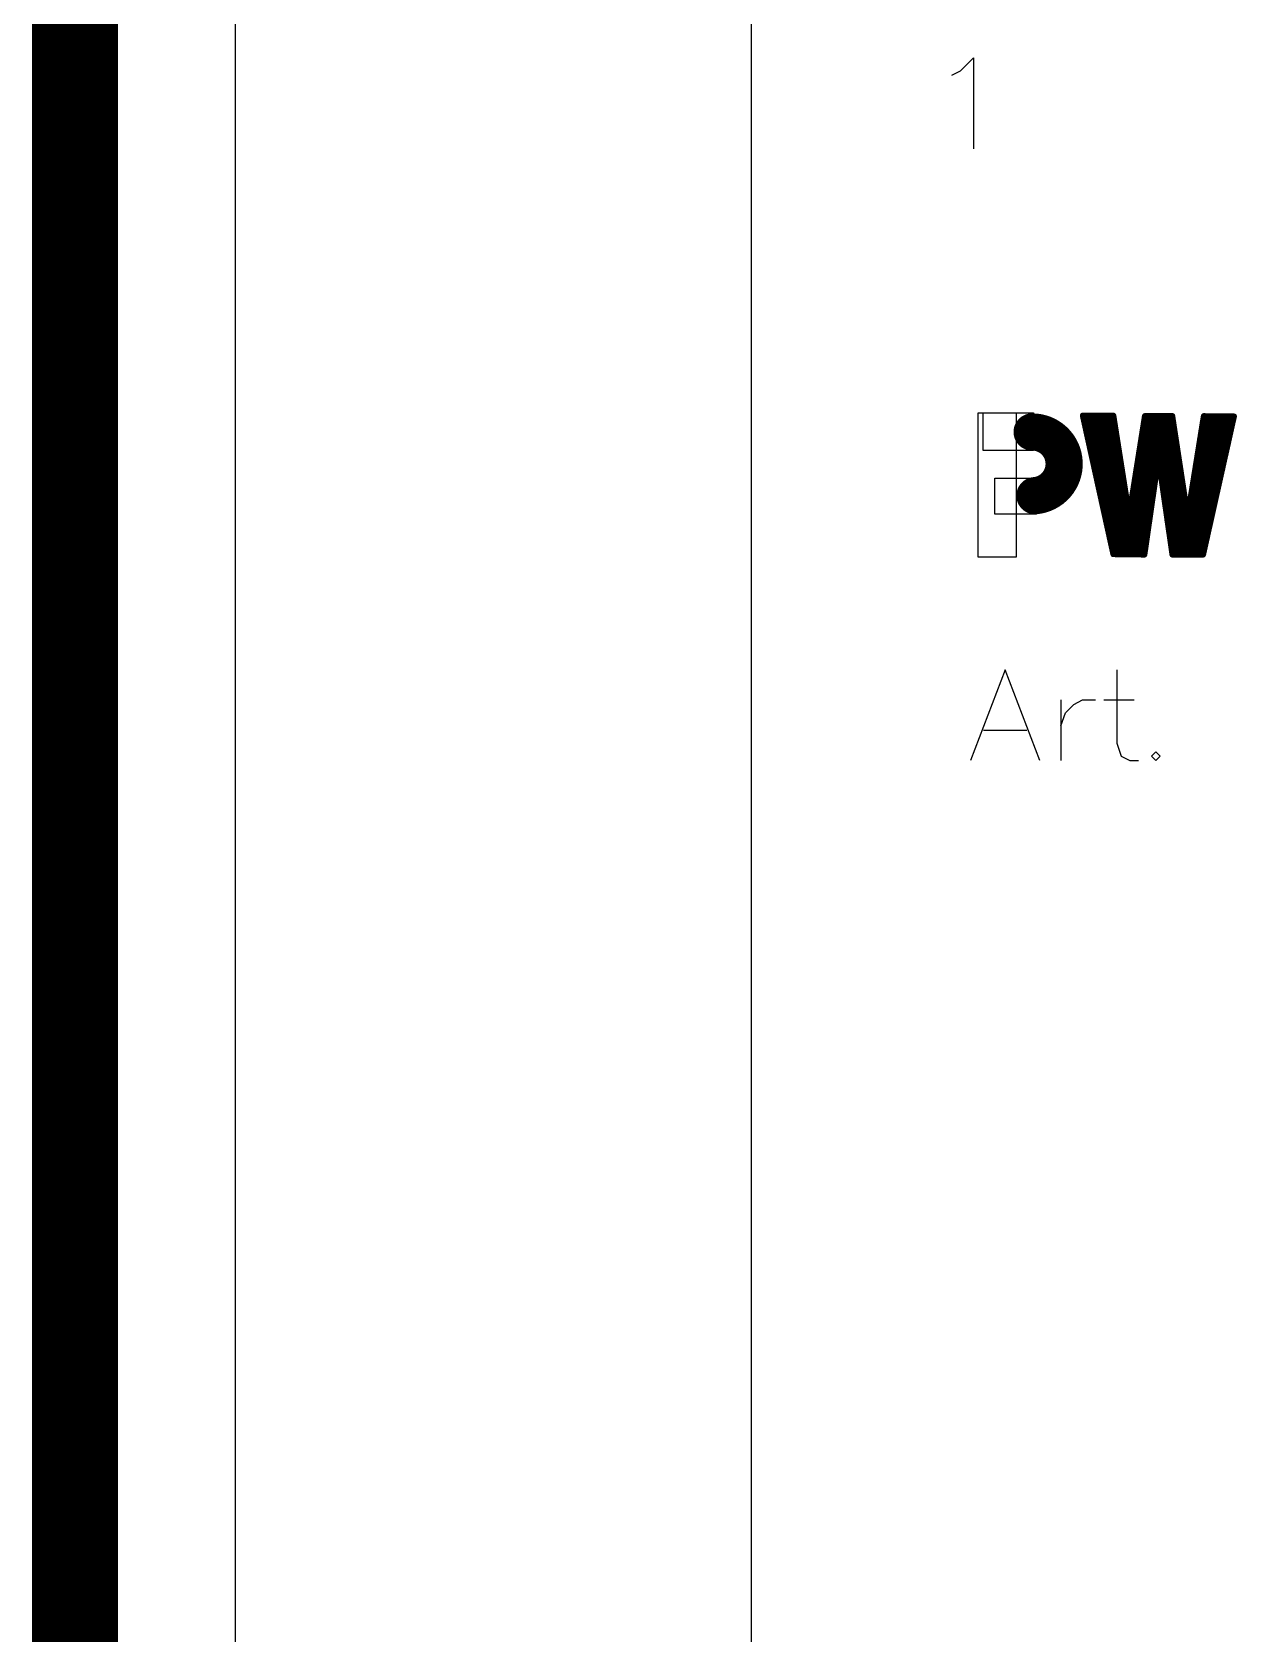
# Model space of a CAD drawing. Header units: millimetres. Extents: x 0 to 400, y 0 to 511.
# Drawn here: x 116.95 to 137.98, y 84.57 to 112.54 of the extents above; entities that cross this region are included whole.
import ezdxf

# ---------------------------------------------------------------- set-up
doc = ezdxf.new("R2010")
doc.units = ezdxf.units.MM
doc.layers.add('TopLayer', color=1, linetype='Continuous')

msp = doc.modelspace()

# ---------------------------------------------------------------- linework, layer by layer
at = {"layer": 'TopLayer'}
for p, q in [((120.5, 16.5), (120.5, 127.625)), ((129.5, 119), (129.5, 16.5)), ((133.151, 111.861), (133.378, 112.088)), ((133.378, 112.088), (133.378, 110.5)), ((133, 111.785), (133.151, 111.861)), ((133.459, 103.375), (133.459, 105.89)), ((133.459, 105.89), (134.124, 105.89)), ((133.55, 105.233), (133.55, 105.89)), ((133.55, 105.89), (134.425, 105.89)), ((134.124, 105.89), (134.124, 103.375)), ((134.425, 105.89), (134.425, 105.233)), ((134.425, 105.233), (133.55, 105.233)), ((133.75, 104.125), (133.75, 104.754)), ((133.75, 104.754), (134.481, 104.754)), ((134.481, 104.754), (134.481, 104.125)), ((134.481, 104.125), (133.75, 104.125)), ((134.124, 103.375), (133.459, 103.375)), ((133.932, 101.408), (133.328, 99.821)), ((134.537, 99.821), (133.932, 101.408)), ((135.882, 101.408), (135.882, 100.123)), ((134.907, 100.879), (134.907, 99.821)), ((134.983, 100.652), (135.134, 100.803)), ((135.134, 100.803), (135.285, 100.879)), ((135.285, 100.879), (135.512, 100.879)), ((135.656, 100.879), (136.185, 100.879)), ((134.907, 100.426), (134.983, 100.652)), ((133.555, 100.35), (134.31, 100.35)), ((135.882, 100.123), (135.958, 99.896)), ((135.958, 99.896), (136.109, 99.821)), ((136.563, 99.972), (136.487, 99.896)), ((136.487, 99.896), (136.563, 99.821)), ((136.638, 99.896), (136.563, 99.972)), ((136.563, 99.821), (136.638, 99.896)), ((136.109, 99.821), (136.26, 99.821))]:
    msp.add_line(p, q, dxfattribs=at)
for points, const_width in [([(117.7, 62.825), (117.7, 129.05)], 1.5), ([(135.286, 105.845), (135.823, 105.845)], 0.1), ([(135.286, 105.845), (135.819, 103.423)], 0.1), ([(135.295, 105.805), (135.829, 105.805)], 0.1), ([(135.311, 105.731), (135.841, 105.731)], 0.1), ([(135.823, 105.845), (136.047, 104.426)], 0.1), ([(136.146, 104.426), (136.37, 105.838)], 0.1), ([(136.353, 105.731), (136.867, 105.731)], 0.1), ([(136.364, 105.805), (136.856, 105.805)], 0.1), ([(136.37, 105.838), (136.851, 105.838)], 0.1), ([(136.851, 105.838), (137.069, 104.411)], 0.1), ([(137.168, 104.411), (137.398, 105.837)], 0.1), ([(137.38, 105.731), (137.906, 105.731)], 0.1), ([(137.389, 103.416), (137.928, 105.831)], 0.1), ([(137.392, 105.805), (137.923, 105.805)], 0.1), ([(137.398, 105.837), (137.928, 105.831)], 0.1), ([(135.328, 105.656), (135.853, 105.656)], 0.1), ([(135.344, 105.581), (135.865, 105.581)], 0.1), ([(135.361, 105.507), (135.876, 105.507)], 0.1), ([(135.377, 105.432), (135.888, 105.432)], 0.1), ([(136.305, 105.432), (136.913, 105.432)], 0.1), ([(136.317, 105.507), (136.901, 105.507)], 0.1), ([(136.329, 105.581), (136.89, 105.581)], 0.1), ([(136.341, 105.656), (136.878, 105.656)], 0.1), ([(137.332, 105.432), (137.839, 105.432)], 0.1), ([(137.344, 105.507), (137.856, 105.507)], 0.1), ([(137.356, 105.581), (137.873, 105.581)], 0.1), ([(137.368, 105.656), (137.889, 105.656)], 0.1), ([(135.393, 105.357), (135.9, 105.357)], 0.1), ([(135.41, 105.283), (135.912, 105.283)], 0.1), ([(135.426, 105.208), (135.923, 105.208)], 0.1), ([(135.443, 105.133), (135.935, 105.133)], 0.1), ([(136.258, 105.133), (136.958, 105.133)], 0.1), ([(136.27, 105.208), (136.947, 105.208)], 0.1), ([(136.281, 105.283), (136.936, 105.283)], 0.1), ([(136.293, 105.357), (136.924, 105.357)], 0.1), ([(137.284, 105.133), (137.773, 105.133)], 0.1), ([(137.296, 105.208), (137.789, 105.208)], 0.1), ([(137.308, 105.283), (137.806, 105.283)], 0.1), ([(137.32, 105.357), (137.823, 105.357)], 0.1), ([(135.459, 105.059), (135.947, 105.059)], 0.1), ([(135.476, 104.984), (135.959, 104.984)], 0.1), ([(135.492, 104.909), (135.971, 104.909)], 0.1), ([(135.508, 104.835), (135.982, 104.835)], 0.1), ([(136.21, 104.835), (137.004, 104.835)], 0.1), ([(136.222, 104.909), (136.993, 104.909)], 0.1), ([(136.234, 104.984), (136.981, 104.984)], 0.1), ([(136.246, 105.059), (136.97, 105.059)], 0.1), ([(137.236, 104.835), (137.706, 104.835)], 0.1), ([(137.248, 104.909), (137.723, 104.909)], 0.1), ([(137.26, 104.984), (137.739, 104.984)], 0.1), ([(137.272, 105.059), (137.756, 105.059)], 0.1), ([(135.525, 104.76), (135.994, 104.76)], 0.1), ([(135.541, 104.685), (136.006, 104.685)], 0.1), ([(135.558, 104.611), (136.018, 104.611)], 0.1), ([(136.175, 104.611), (136.537, 104.611)], 0.1), ([(136.187, 104.685), (136.548, 104.685)], 0.1), ([(136.199, 104.76), (136.56, 104.76)], 0.1), ([(136.365, 103.416), (136.558, 104.751)], 0.1), ([(136.558, 104.751), (136.559, 104.758)], 0.1), ([(136.559, 104.758), (136.577, 104.784)], 0.1), ([(136.577, 104.784), (136.607, 104.794)], 0.1), ([(136.607, 104.794), (136.614, 104.794)], 0.1), ([(136.614, 104.794), (136.643, 104.779)], 0.1), ([(136.643, 104.779), (136.657, 104.751)], 0.1), ([(136.652, 104.76), (137.015, 104.76)], 0.1), ([(136.657, 104.751), (136.85, 103.416)], 0.1), ([(136.666, 104.685), (137.027, 104.685)], 0.1), ([(136.677, 104.611), (137.038, 104.611)], 0.1), ([(137.2, 104.611), (137.656, 104.611)], 0.1), ([(137.212, 104.685), (137.673, 104.685)], 0.1), ([(137.224, 104.76), (137.689, 104.76)], 0.1), ([(135.574, 104.536), (136.029, 104.536)], 0.1), ([(135.59, 104.461), (136.041, 104.461)], 0.1), ([(135.607, 104.387), (136.084, 104.387)], 0.1), ([(135.623, 104.312), (136.494, 104.312)], 0.1), ([(136.047, 104.426), (136.061, 104.398)], 0.1), ([(136.061, 104.398), (136.089, 104.384)], 0.1), ([(136.089, 104.384), (136.096, 104.384)], 0.1), ([(136.096, 104.384), (136.126, 104.394)], 0.1), ([(136.105, 104.387), (136.505, 104.387)], 0.1), ([(136.126, 104.394), (136.144, 104.419)], 0.1), ([(136.144, 104.419), (136.146, 104.426)], 0.1), ([(136.151, 104.461), (136.516, 104.461)], 0.1), ([(136.163, 104.536), (136.526, 104.536)], 0.1), ([(136.688, 104.536), (137.05, 104.536)], 0.1), ([(136.699, 104.461), (137.061, 104.461)], 0.1), ([(136.709, 104.387), (137.081, 104.387)], 0.1), ([(136.72, 104.312), (137.589, 104.312)], 0.1), ([(137.069, 104.411), (137.083, 104.383)], 0.1), ([(137.083, 104.383), (137.111, 104.369)], 0.1), ([(137.111, 104.369), (137.118, 104.369)], 0.1), ([(137.118, 104.369), (137.148, 104.379)], 0.1), ([(137.148, 104.379), (137.166, 104.404)], 0.1), ([(137.154, 104.387), (137.606, 104.387)], 0.1), ([(137.166, 104.404), (137.168, 104.411)], 0.1), ([(137.176, 104.461), (137.623, 104.461)], 0.1), ([(137.188, 104.536), (137.639, 104.536)], 0.1), ([(135.64, 104.237), (136.483, 104.237)], 0.1), ([(135.656, 104.163), (136.472, 104.163)], 0.1), ([(135.673, 104.088), (136.462, 104.088)], 0.1), ([(135.689, 104.013), (136.451, 104.013)], 0.1), ([(136.731, 104.237), (137.573, 104.237)], 0.1), ([(136.742, 104.163), (137.556, 104.163)], 0.1), ([(136.753, 104.088), (137.539, 104.088)], 0.1), ([(136.763, 104.013), (137.523, 104.013)], 0.1), ([(135.705, 103.938), (136.44, 103.938)], 0.1), ([(135.722, 103.864), (136.429, 103.864)], 0.1), ([(135.738, 103.789), (136.418, 103.789)], 0.1), ([(135.755, 103.714), (136.408, 103.714)], 0.1), ([(136.774, 103.938), (137.506, 103.938)], 0.1), ([(136.785, 103.864), (137.489, 103.864)], 0.1), ([(136.796, 103.789), (137.473, 103.789)], 0.1), ([(136.807, 103.714), (137.456, 103.714)], 0.1), ([(135.771, 103.64), (136.397, 103.64)], 0.1), ([(135.787, 103.565), (136.386, 103.565)], 0.1), ([(135.804, 103.49), (136.375, 103.49)], 0.1), ([(136.817, 103.64), (137.439, 103.64)], 0.1), ([(136.828, 103.565), (137.423, 103.565)], 0.1), ([(136.839, 103.49), (137.406, 103.49)], 0.1), ([(135.819, 103.423), (136.365, 103.416)], 0.1), ([(136.85, 103.416), (137.389, 103.416)], 0.1)]:
    msp.add_lwpolyline(points, dxfattribs=dict(at, const_width=const_width))
at = {"layer": 'TopLayer', "const_width": 0.65}
msp.add_lwpolyline([(134.403, 105.558, -0.958958), (134.454, 104.446)], format="xyb", dxfattribs=at)
at = {"layer": 'TopLayer'}
for points, const_width in [([(134.241, 105.558, 1), (134.566, 105.558, 1)], 0.325), ([(135.261, 105.845, 1), (135.311, 105.845, 1)], 0.05), ([(135.261, 105.845, 1), (135.311, 105.845, 1)], 0.05), ([(135.27, 105.805, 1), (135.32, 105.805, 1)], 0.05), ([(135.286, 105.731, 1), (135.336, 105.731, 1)], 0.05), ([(135.798, 105.845, 1), (135.848, 105.845, 1)], 0.05), ([(135.798, 105.845, 1), (135.848, 105.845, 1)], 0.05), ([(135.804, 105.805, 1), (135.854, 105.805, 1)], 0.05), ([(135.816, 105.731, 1), (135.866, 105.731, 1)], 0.05), ([(136.328, 105.731, 1), (136.378, 105.731, 1)], 0.05), ([(136.339, 105.805, 1), (136.389, 105.805, 1)], 0.05), ([(136.345, 105.838, 1), (136.395, 105.838, 1)], 0.05), ([(136.345, 105.838, 1), (136.395, 105.838, 1)], 0.05), ([(136.826, 105.838, 1), (136.876, 105.838, 1)], 0.05), ([(136.826, 105.838, 1), (136.876, 105.838, 1)], 0.05), ([(136.831, 105.805, 1), (136.881, 105.805, 1)], 0.05), ([(136.842, 105.731, 1), (136.892, 105.731, 1)], 0.05), ([(137.355, 105.731, 1), (137.405, 105.731, 1)], 0.05), ([(137.367, 105.805, 1), (137.417, 105.805, 1)], 0.05), ([(137.373, 105.837, 1), (137.423, 105.837, 1)], 0.05), ([(137.373, 105.837, 1), (137.423, 105.837, 1)], 0.05), ([(137.881, 105.731, 1), (137.931, 105.731, 1)], 0.05), ([(137.898, 105.805, 1), (137.948, 105.805, 1)], 0.05), ([(137.903, 105.831, 1), (137.953, 105.831, 1)], 0.05), ([(137.903, 105.831, 1), (137.953, 105.831, 1)], 0.05), ([(135.303, 105.656, 1), (135.353, 105.656, 1)], 0.05), ([(135.319, 105.581, 1), (135.369, 105.581, 1)], 0.05), ([(135.336, 105.507, 1), (135.386, 105.507, 1)], 0.05), ([(135.352, 105.432, 1), (135.402, 105.432, 1)], 0.05), ([(135.828, 105.656, 1), (135.878, 105.656, 1)], 0.05), ([(135.84, 105.581, 1), (135.89, 105.581, 1)], 0.05), ([(135.851, 105.507, 1), (135.901, 105.507, 1)], 0.05), ([(135.863, 105.432, 1), (135.913, 105.432, 1)], 0.05), ([(136.28, 105.432, 1), (136.33, 105.432, 1)], 0.05), ([(136.292, 105.507, 1), (136.342, 105.507, 1)], 0.05), ([(136.304, 105.581, 1), (136.354, 105.581, 1)], 0.05), ([(136.316, 105.656, 1), (136.366, 105.656, 1)], 0.05), ([(136.853, 105.656, 1), (136.903, 105.656, 1)], 0.05), ([(136.865, 105.581, 1), (136.915, 105.581, 1)], 0.05), ([(136.876, 105.507, 1), (136.926, 105.507, 1)], 0.05), ([(136.888, 105.432, 1), (136.938, 105.432, 1)], 0.05), ([(137.307, 105.432, 1), (137.357, 105.432, 1)], 0.05), ([(137.319, 105.507, 1), (137.369, 105.507, 1)], 0.05), ([(137.331, 105.581, 1), (137.381, 105.581, 1)], 0.05), ([(137.343, 105.656, 1), (137.393, 105.656, 1)], 0.05), ([(137.814, 105.432, 1), (137.864, 105.432, 1)], 0.05), ([(137.831, 105.507, 1), (137.881, 105.507, 1)], 0.05), ([(137.848, 105.581, 1), (137.898, 105.581, 1)], 0.05), ([(137.864, 105.656, 1), (137.914, 105.656, 1)], 0.05), ([(135.368, 105.357, 1), (135.418, 105.357, 1)], 0.05), ([(135.385, 105.283, 1), (135.435, 105.283, 1)], 0.05), ([(135.401, 105.208, 1), (135.451, 105.208, 1)], 0.05), ([(135.418, 105.133, 1), (135.468, 105.133, 1)], 0.05), ([(135.875, 105.357, 1), (135.925, 105.357, 1)], 0.05), ([(135.887, 105.283, 1), (135.937, 105.283, 1)], 0.05), ([(135.898, 105.208, 1), (135.948, 105.208, 1)], 0.05), ([(135.91, 105.133, 1), (135.96, 105.133, 1)], 0.05), ([(136.233, 105.133, 1), (136.283, 105.133, 1)], 0.05), ([(136.245, 105.208, 1), (136.295, 105.208, 1)], 0.05), ([(136.256, 105.283, 1), (136.306, 105.283, 1)], 0.05), ([(136.268, 105.357, 1), (136.318, 105.357, 1)], 0.05), ([(136.899, 105.357, 1), (136.949, 105.357, 1)], 0.05), ([(136.911, 105.283, 1), (136.961, 105.283, 1)], 0.05), ([(136.922, 105.208, 1), (136.972, 105.208, 1)], 0.05), ([(136.933, 105.133, 1), (136.983, 105.133, 1)], 0.05), ([(137.259, 105.133, 1), (137.309, 105.133, 1)], 0.05), ([(137.271, 105.208, 1), (137.321, 105.208, 1)], 0.05), ([(137.283, 105.283, 1), (137.333, 105.283, 1)], 0.05), ([(137.295, 105.357, 1), (137.345, 105.357, 1)], 0.05), ([(137.748, 105.133, 1), (137.798, 105.133, 1)], 0.05), ([(137.764, 105.208, 1), (137.814, 105.208, 1)], 0.05), ([(137.781, 105.283, 1), (137.831, 105.283, 1)], 0.05), ([(137.798, 105.357, 1), (137.848, 105.357, 1)], 0.05), ([(135.434, 105.059, 1), (135.484, 105.059, 1)], 0.05), ([(135.451, 104.984, 1), (135.501, 104.984, 1)], 0.05), ([(135.467, 104.909, 1), (135.517, 104.909, 1)], 0.05), ([(135.483, 104.835, 1), (135.533, 104.835, 1)], 0.05), ([(135.922, 105.059, 1), (135.972, 105.059, 1)], 0.05), ([(135.934, 104.984, 1), (135.984, 104.984, 1)], 0.05), ([(135.946, 104.909, 1), (135.996, 104.909, 1)], 0.05), ([(135.957, 104.835, 1), (136.007, 104.835, 1)], 0.05), ([(136.185, 104.835, 1), (136.235, 104.835, 1)], 0.05), ([(136.197, 104.909, 1), (136.247, 104.909, 1)], 0.05), ([(136.209, 104.984, 1), (136.259, 104.984, 1)], 0.05), ([(136.221, 105.059, 1), (136.271, 105.059, 1)], 0.05), ([(136.945, 105.059, 1), (136.995, 105.059, 1)], 0.05), ([(136.956, 104.984, 1), (137.006, 104.984, 1)], 0.05), ([(136.968, 104.909, 1), (137.018, 104.909, 1)], 0.05), ([(136.979, 104.835, 1), (137.029, 104.835, 1)], 0.05), ([(137.211, 104.835, 1), (137.261, 104.835, 1)], 0.05), ([(137.223, 104.909, 1), (137.273, 104.909, 1)], 0.05), ([(137.235, 104.984, 1), (137.285, 104.984, 1)], 0.05), ([(137.247, 105.059, 1), (137.297, 105.059, 1)], 0.05), ([(137.681, 104.835, 1), (137.731, 104.835, 1)], 0.05), ([(137.698, 104.909, 1), (137.748, 104.909, 1)], 0.05), ([(137.714, 104.984, 1), (137.764, 104.984, 1)], 0.05), ([(137.731, 105.059, 1), (137.781, 105.059, 1)], 0.05), ([(134.291, 104.446, 1), (134.616, 104.446, 1)], 0.325), ([(135.5, 104.76, 1), (135.55, 104.76, 1)], 0.05), ([(135.516, 104.685, 1), (135.566, 104.685, 1)], 0.05), ([(135.533, 104.611, 1), (135.583, 104.611, 1)], 0.05), ([(135.969, 104.76, 1), (136.019, 104.76, 1)], 0.05), ([(135.981, 104.685, 1), (136.031, 104.685, 1)], 0.05), ([(135.993, 104.611, 1), (136.043, 104.611, 1)], 0.05), ([(136.15, 104.611, 1), (136.2, 104.611, 1)], 0.05), ([(136.162, 104.685, 1), (136.212, 104.685, 1)], 0.05), ([(136.174, 104.76, 1), (136.224, 104.76, 1)], 0.05), ([(136.512, 104.611, 1), (136.562, 104.611, 1)], 0.05), ([(136.523, 104.685, 1), (136.573, 104.685, 1)], 0.05), ([(136.533, 104.751, 1), (136.583, 104.751, 1)], 0.05), ([(136.533, 104.751, 1), (136.583, 104.751, 1)], 0.05), ([(136.534, 104.758, 1), (136.584, 104.758, 1)], 0.05), ([(136.534, 104.758, 1), (136.584, 104.758, 1)], 0.05), ([(136.535, 104.76, 1), (136.585, 104.76, 1)], 0.05), ([(136.552, 104.784, 1), (136.602, 104.784, 1)], 0.05), ([(136.552, 104.784, 1), (136.602, 104.784, 1)], 0.05), ([(136.582, 104.794, 1), (136.632, 104.794, 1)], 0.05), ([(136.582, 104.794, 1), (136.632, 104.794, 1)], 0.05), ([(136.589, 104.794, 1), (136.639, 104.794, 1)], 0.05), ([(136.589, 104.794, 1), (136.639, 104.794, 1)], 0.05), ([(136.618, 104.779, 1), (136.668, 104.779, 1)], 0.05), ([(136.618, 104.779, 1), (136.668, 104.779, 1)], 0.05), ([(136.627, 104.76, 1), (136.677, 104.76, 1)], 0.05), ([(136.632, 104.751, 1), (136.682, 104.751, 1)], 0.05), ([(136.632, 104.751, 1), (136.682, 104.751, 1)], 0.05), ([(136.641, 104.685, 1), (136.691, 104.685, 1)], 0.05), ([(136.652, 104.611, 1), (136.702, 104.611, 1)], 0.05), ([(136.99, 104.76, 1), (137.04, 104.76, 1)], 0.05), ([(137.002, 104.685, 1), (137.052, 104.685, 1)], 0.05), ([(137.013, 104.611, 1), (137.063, 104.611, 1)], 0.05), ([(137.175, 104.611, 1), (137.225, 104.611, 1)], 0.05), ([(137.187, 104.685, 1), (137.237, 104.685, 1)], 0.05), ([(137.199, 104.76, 1), (137.249, 104.76, 1)], 0.05), ([(137.631, 104.611, 1), (137.681, 104.611, 1)], 0.05), ([(137.648, 104.685, 1), (137.698, 104.685, 1)], 0.05), ([(137.664, 104.76, 1), (137.714, 104.76, 1)], 0.05), ([(135.549, 104.536, 1), (135.599, 104.536, 1)], 0.05), ([(135.565, 104.461, 1), (135.615, 104.461, 1)], 0.05), ([(135.582, 104.387, 1), (135.632, 104.387, 1)], 0.05), ([(135.598, 104.312, 1), (135.648, 104.312, 1)], 0.05), ([(136.004, 104.536, 1), (136.054, 104.536, 1)], 0.05), ([(136.016, 104.461, 1), (136.066, 104.461, 1)], 0.05), ([(136.022, 104.426, 1), (136.072, 104.426, 1)], 0.05), ([(136.022, 104.426, 1), (136.072, 104.426, 1)], 0.05), ([(136.036, 104.398, 1), (136.086, 104.398, 1)], 0.05), ([(136.036, 104.398, 1), (136.086, 104.398, 1)], 0.05), ([(136.059, 104.387, 1), (136.109, 104.387, 1)], 0.05), ([(136.064, 104.384, 1), (136.114, 104.384, 1)], 0.05), ([(136.064, 104.384, 1), (136.114, 104.384, 1)], 0.05), ([(136.071, 104.384, 1), (136.121, 104.384, 1)], 0.05), ([(136.071, 104.384, 1), (136.121, 104.384, 1)], 0.05), ([(136.08, 104.387, 1), (136.13, 104.387, 1)], 0.05), ([(136.101, 104.394, 1), (136.151, 104.394, 1)], 0.05), ([(136.101, 104.394, 1), (136.151, 104.394, 1)], 0.05), ([(136.119, 104.419, 1), (136.169, 104.419, 1)], 0.05), ([(136.119, 104.419, 1), (136.169, 104.419, 1)], 0.05), ([(136.121, 104.426, 1), (136.171, 104.426, 1)], 0.05), ([(136.121, 104.426, 1), (136.171, 104.426, 1)], 0.05), ([(136.126, 104.461, 1), (136.176, 104.461, 1)], 0.05), ([(136.138, 104.536, 1), (136.188, 104.536, 1)], 0.05), ([(136.469, 104.312, 1), (136.519, 104.312, 1)], 0.05), ([(136.48, 104.387, 1), (136.53, 104.387, 1)], 0.05), ([(136.491, 104.461, 1), (136.541, 104.461, 1)], 0.05), ([(136.501, 104.536, 1), (136.551, 104.536, 1)], 0.05), ([(136.663, 104.536, 1), (136.713, 104.536, 1)], 0.05), ([(136.674, 104.461, 1), (136.724, 104.461, 1)], 0.05), ([(136.684, 104.387, 1), (136.734, 104.387, 1)], 0.05), ([(136.695, 104.312, 1), (136.745, 104.312, 1)], 0.05), ([(137.025, 104.536, 1), (137.075, 104.536, 1)], 0.05), ([(137.036, 104.461, 1), (137.086, 104.461, 1)], 0.05), ([(137.044, 104.411, 1), (137.094, 104.411, 1)], 0.05), ([(137.044, 104.411, 1), (137.094, 104.411, 1)], 0.05), ([(137.056, 104.387, 1), (137.106, 104.387, 1)], 0.05), ([(137.058, 104.383, 1), (137.108, 104.383, 1)], 0.05), ([(137.058, 104.383, 1), (137.108, 104.383, 1)], 0.05), ([(137.086, 104.369, 1), (137.136, 104.369, 1)], 0.05), ([(137.086, 104.369, 1), (137.136, 104.369, 1)], 0.05), ([(137.093, 104.369, 1), (137.143, 104.369, 1)], 0.05), ([(137.093, 104.369, 1), (137.143, 104.369, 1)], 0.05), ([(137.123, 104.379, 1), (137.173, 104.379, 1)], 0.05), ([(137.123, 104.379, 1), (137.173, 104.379, 1)], 0.05), ([(137.129, 104.387, 1), (137.179, 104.387, 1)], 0.05), ([(137.141, 104.404, 1), (137.191, 104.404, 1)], 0.05), ([(137.141, 104.404, 1), (137.191, 104.404, 1)], 0.05), ([(137.143, 104.411, 1), (137.193, 104.411, 1)], 0.05), ([(137.143, 104.411, 1), (137.193, 104.411, 1)], 0.05), ([(137.151, 104.461, 1), (137.201, 104.461, 1)], 0.05), ([(137.163, 104.536, 1), (137.213, 104.536, 1)], 0.05), ([(137.564, 104.312, 1), (137.614, 104.312, 1)], 0.05), ([(137.581, 104.387, 1), (137.631, 104.387, 1)], 0.05), ([(137.598, 104.461, 1), (137.648, 104.461, 1)], 0.05), ([(137.614, 104.536, 1), (137.664, 104.536, 1)], 0.05), ([(135.615, 104.237, 1), (135.665, 104.237, 1)], 0.05), ([(135.631, 104.163, 1), (135.681, 104.163, 1)], 0.05), ([(135.648, 104.088, 1), (135.698, 104.088, 1)], 0.05), ([(135.664, 104.013, 1), (135.714, 104.013, 1)], 0.05), ([(136.426, 104.013, 1), (136.476, 104.013, 1)], 0.05), ([(136.437, 104.088, 1), (136.487, 104.088, 1)], 0.05), ([(136.447, 104.163, 1), (136.497, 104.163, 1)], 0.05), ([(136.458, 104.237, 1), (136.508, 104.237, 1)], 0.05), ([(136.706, 104.237, 1), (136.756, 104.237, 1)], 0.05), ([(136.717, 104.163, 1), (136.767, 104.163, 1)], 0.05), ([(136.728, 104.088, 1), (136.778, 104.088, 1)], 0.05), ([(136.738, 104.013, 1), (136.788, 104.013, 1)], 0.05), ([(137.498, 104.013, 1), (137.548, 104.013, 1)], 0.05), ([(137.514, 104.088, 1), (137.564, 104.088, 1)], 0.05), ([(137.531, 104.163, 1), (137.581, 104.163, 1)], 0.05), ([(137.548, 104.237, 1), (137.598, 104.237, 1)], 0.05), ([(135.68, 103.938, 1), (135.73, 103.938, 1)], 0.05), ([(135.697, 103.864, 1), (135.747, 103.864, 1)], 0.05), ([(135.713, 103.789, 1), (135.763, 103.789, 1)], 0.05), ([(135.73, 103.714, 1), (135.78, 103.714, 1)], 0.05), ([(136.383, 103.714, 1), (136.433, 103.714, 1)], 0.05), ([(136.393, 103.789, 1), (136.443, 103.789, 1)], 0.05), ([(136.404, 103.864, 1), (136.454, 103.864, 1)], 0.05), ([(136.415, 103.938, 1), (136.465, 103.938, 1)], 0.05), ([(136.749, 103.938, 1), (136.799, 103.938, 1)], 0.05), ([(136.76, 103.864, 1), (136.81, 103.864, 1)], 0.05), ([(136.771, 103.789, 1), (136.821, 103.789, 1)], 0.05), ([(136.782, 103.714, 1), (136.832, 103.714, 1)], 0.05), ([(137.431, 103.714, 1), (137.481, 103.714, 1)], 0.05), ([(137.448, 103.789, 1), (137.498, 103.789, 1)], 0.05), ([(137.464, 103.864, 1), (137.514, 103.864, 1)], 0.05), ([(137.481, 103.938, 1), (137.531, 103.938, 1)], 0.05), ([(135.746, 103.64, 1), (135.796, 103.64, 1)], 0.05), ([(135.762, 103.565, 1), (135.812, 103.565, 1)], 0.05), ([(135.779, 103.49, 1), (135.829, 103.49, 1)], 0.05), ([(136.35, 103.49, 1), (136.4, 103.49, 1)], 0.05), ([(136.361, 103.565, 1), (136.411, 103.565, 1)], 0.05), ([(136.372, 103.64, 1), (136.422, 103.64, 1)], 0.05), ([(136.792, 103.64, 1), (136.842, 103.64, 1)], 0.05), ([(136.803, 103.565, 1), (136.853, 103.565, 1)], 0.05), ([(136.814, 103.49, 1), (136.864, 103.49, 1)], 0.05), ([(137.381, 103.49, 1), (137.431, 103.49, 1)], 0.05), ([(137.398, 103.565, 1), (137.448, 103.565, 1)], 0.05), ([(137.414, 103.64, 1), (137.464, 103.64, 1)], 0.05), ([(135.794, 103.423, 1), (135.844, 103.423, 1)], 0.05), ([(135.794, 103.423, 1), (135.844, 103.423, 1)], 0.05), ([(136.34, 103.416, 1), (136.39, 103.416, 1)], 0.05), ([(136.34, 103.416, 1), (136.39, 103.416, 1)], 0.05), ([(136.825, 103.416, 1), (136.875, 103.416, 1)], 0.05), ([(136.825, 103.416, 1), (136.875, 103.416, 1)], 0.05), ([(137.364, 103.416, 1), (137.414, 103.416, 1)], 0.05), ([(137.364, 103.416, 1), (137.414, 103.416, 1)], 0.05)]:
    msp.add_lwpolyline(points, format="xyb", close=True, dxfattribs=dict(at, const_width=const_width))

doc.saveas('drawing.dxf')
